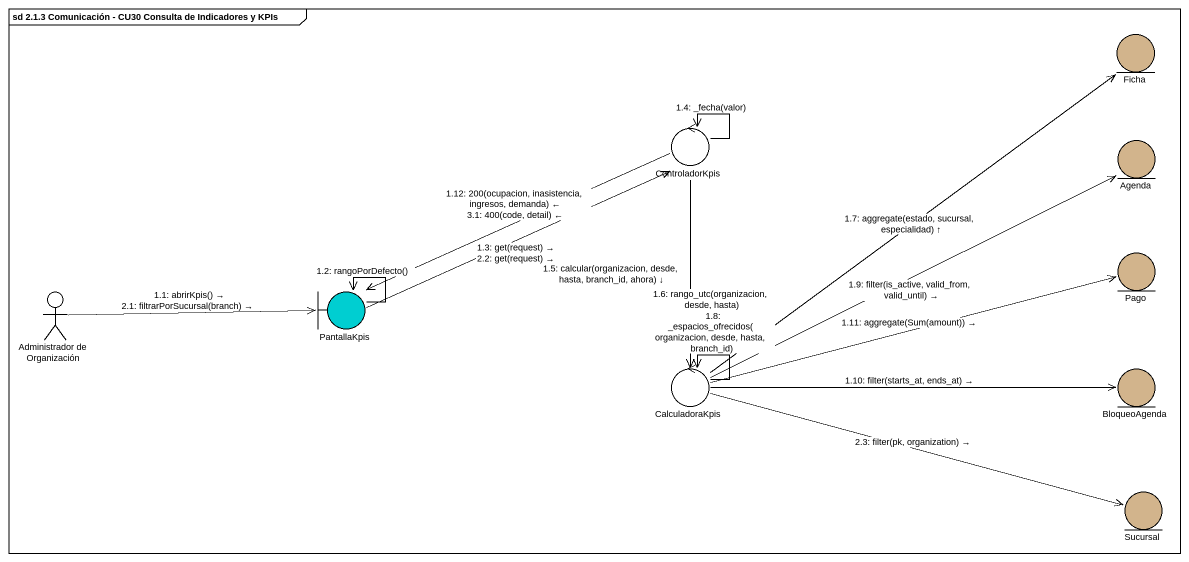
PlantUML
@startuml
mainframe sd 2.1.3 Comunicación - CU30 Consulta de Indicadores y KPIs
entity Ficha #D2B48C
control ControladorKpis
entity Agenda #D2B48C
entity Pago #D2B48C
actor "Administrador de Organización" as Administrador_de
boundary PantallaKpis #00CED1
control CalculadoraKpis
entity BloqueoAgenda #D2B48C
entity Sucursal #D2B48C
Administrador_de -right-> PantallaKpis : 1.1: abrirKpis() →\n2.1: filtrarPorSucursal(branch) →
PantallaKpis --> PantallaKpis : 1.2: rangoPorDefecto()
PantallaKpis -right-> ControladorKpis : 1.3: get(request) →\n2.2: get(request) →
ControladorKpis --> ControladorKpis : 1.4: _fecha(valor)
ControladorKpis --> CalculadoraKpis : 1.5: calcular(organizacion, desde, hasta, branch_id, ahora) ↓
CalculadoraKpis --> CalculadoraKpis : 1.6: rango_utc(organizacion, desde, hasta)\n1.8: _espacios_ofrecidos(organizacion, desde, hasta, branch_id)
CalculadoraKpis -up-> Ficha : 1.7: aggregate(estado, sucursal, especialidad) ↑
CalculadoraKpis -right-> Agenda : 1.9: filter(is_active, valid_from, valid_until) →
CalculadoraKpis -right-> BloqueoAgenda : 1.10: filter(starts_at, ends_at) →
CalculadoraKpis -right-> Pago : 1.11: aggregate(Sum(amount)) →
ControladorKpis -left-> PantallaKpis : 1.12: 200(ocupacion, inasistencia, ingresos, demanda) ←\n3.1: 400(code, detail) ←
CalculadoraKpis -right-> Sucursal : 2.3: filter(pk, organization) →
@enduml
